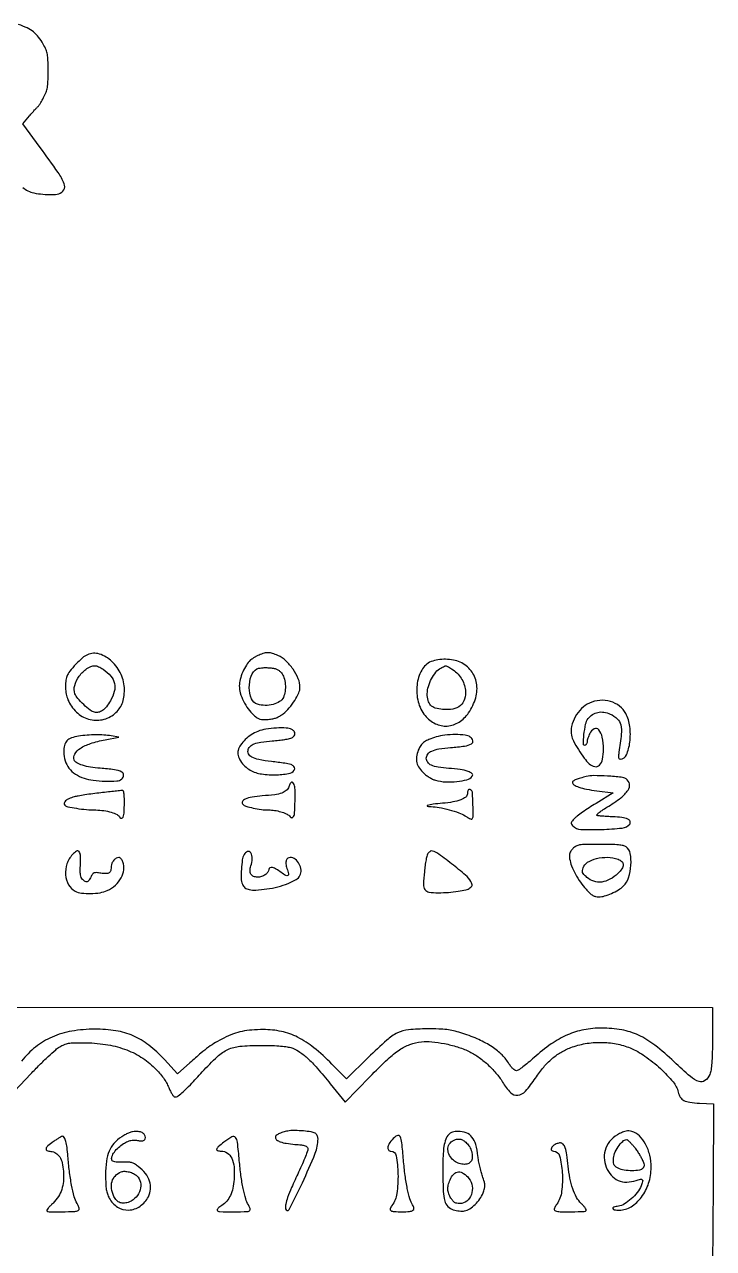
# Model space of a CAD drawing. Extents: x 8694 to 20248, y -4045 to 2404.
# Drawn here: x 10861 to 11281, y 1652 to 2399 of the extents above; entities that cross this region are included whole.
import ezdxf

# ---------------------------------------------------------------- set-up
doc = ezdxf.new("R2010")
doc.units = 0
doc.header["$MEASUREMENT"] = 0

msp = doc.modelspace()

# ---------------------------------------------------------------- linework, layer by layer
for points in [[(10860.14, 2299.21, 0.065664), (10863.22, 2297.07, 0.072792), (10866.81, 2295.83, 0.024189), (10872.33, 2295.06, 0.024535), (10877.96, 2294.83, 0.062061), (10882.02, 2295.37, 0.204619), (10885.08, 2297.74, 0.226274), (10885.31, 2301.46, 0.056926), (10881.62, 2308.28, 0.005529), (10870.66, 2323.58), (10860.1, 2337.99), (10864.15, 2342.83, -0.005029), (10865.77, 2344.72, -0.006655), (10867.29, 2346.41, -0.004907), (10868.58, 2347.79, -0.063539), (10869.13, 2348.24, 0.104002), (10869.63, 2348.71, 0.009043), (10870.59, 2350.16, 0.011581), (10871.68, 2351.97, 0.008741), (10872.79, 2353.99, 0.026909), (10874.31, 2357.3, 0.052653), (10875.09, 2360.09, 0.035254), (10875.44, 2363.63, 0.006566), (10875.52, 2370.17, 0.006318), (10875.44, 2376.89, 0.038635), (10875.08, 2380.34, 0.057395), (10874.25, 2383.08, 0.02419), (10872.55, 2386.54, 0.037724), (10869.71, 2390.85, 0.060653), (10866.63, 2393.98, 0.057286), (10862.76, 2396.4, 0.029866), (10857.48, 2398.53, 0.051865)], [(10284.77, 1799.42), (11280.52, 1799.17), (11280.42, 1780.67, -0.00367), (11280.29, 1771.13, -0.014019), (11280, 1765.19, -0.022124), (11279.52, 1761.17, -0.059319), (11278.71, 1758.41, -0.125809), (11275.81, 1754.61, -0.258025), (11272.24, 1754.02, -0.093465), (11266.93, 1757.12, -0.011703), (11257.03, 1766.12, 0.025006), (11245.3, 1776.23, 0.056387), (11235.3, 1782.35, 0.064879), (11225.1, 1785.57, 0.043908), (11212.95, 1786.66, 0.048158), (11202.01, 1785.62, 0.055053), (11191.98, 1782.5, 0.049938), (11182.12, 1776.97, 0.03039), (11171.64, 1768.65, -0.009789), (11168.11, 1765.59, -0.013716), (11164.82, 1763.01, -0.009986), (11162.01, 1761.02, -0.150684), (11160.88, 1760.67, -0.149939), (11159.91, 1760.97, -0.046721), (11158.72, 1761.95, -0.037753), (11157.4, 1763.47, -0.021551), (11156.05, 1765.48, 0.069164), (11151.61, 1770.86, 0.04495), (11145.2, 1775.76, 0.038668), (11136.96, 1780.11, 0.026121), (11127, 1783.82, 0.019496), (11122.53, 1785.04, 0.028043), (11118.49, 1785.73, 0.021661), (11113.69, 1786.07, 0.006876), (11106.52, 1786.17, 0.023662), (11095.23, 1785.64, 0.08977), (11088.45, 1783.73, 0.070187), (11081.95, 1779.35, 0.010962), (11070.64, 1768.72), (11057.43, 1755.72), (11048.47, 1764.75, 0.027052), (11037.46, 1774.7, 0.053798), (11027.6, 1781.08, 0.06294), (11017.7, 1784.58, 0.05372), (11006.68, 1785.77, 0.019588), (10999.62, 1785.49, 0.033742), (10993.81, 1784.64, 0.035871), (10988.41, 1783.06, 0.02596), (10982.65, 1780.57, 0.016991), (10977.58, 1777.83, 0.024799), (10973.33, 1775.06, 0.019221), (10968.67, 1771.39, 0.006083), (10961.98, 1765.57), (10954.45, 1758.84), (10946.35, 1767.56, 0.039356), (10936.83, 1776.31, 0.063436), (10927.38, 1781.94, 0.063632), (10916.84, 1785.02, 0.039867), (10904.02, 1786.01, 0.042008), (10889.92, 1784.79, 0.060554), (10877.95, 1781.2, 0.06534), (10867.86, 1775.12, 0.060498), (10859.38, 1766.49, -0.017524)], [(10851.68, 1744.77), (10864.93, 1758.72, -0.006717), (10870.32, 1764.25, -0.007933), (10875.58, 1769.33, -0.007052), (10880.13, 1773.48, -0.048664), (10882.58, 1775.26, -0.032285), (10885.4, 1776.67, -0.057565), (10887.89, 1777.41, -0.037635), (10891.13, 1777.72, -0.007149), (10897.05, 1777.75, -0.034304), (10910.53, 1776.72, -0.049228), (10922.15, 1773.83, -0.054225), (10932.1, 1769.02, -0.057118), (10940.59, 1762.25, -0.017704), (10943.41, 1759.22, -0.023482), (10945.74, 1756.25, -0.025665), (10947.6, 1753.33, -0.031487), (10949.02, 1750.42, 0.01947), (10950.04, 1748.2, 0.028557), (10951.11, 1746.35, 0.028254), (10952.12, 1744.99, 0.222337), (10952.81, 1744.67, 0.159643), (10954.75, 1745.31, 0.027149), (10957.79, 1747.81, 0.017703), (10962.22, 1752.16, 0.003931), (10969.47, 1759.94, -0.018039), (10978.72, 1769.31, -0.080873), (10985.09, 1773.62, -0.085928), (10992.3, 1775.55, -0.021848), (11004.45, 1776.12, -0.006851), (11010.86, 1776.06, -0.011878), (11016.18, 1775.8, -0.014016), (11020.42, 1775.38, -0.03865), (11023.36, 1774.76, -0.07457), (11028.2, 1772.54, -0.039831), (11033.41, 1768.5, -0.028129), (11039.56, 1762.21, -0.010514), (11047.5, 1752.75), (11056.48, 1741.57), (11071.59, 1756.97, -0.009542), (11082.58, 1767.75, -0.040676), (11089.76, 1773.5, -0.064297), (11095.99, 1776.63, -0.055767), (11103.12, 1778.27, -0.051906), (11109.31, 1778.33, -0.025916), (11117.05, 1777.2, -0.025556), (11124.97, 1775.2, -0.036381), (11131.72, 1772.57, -0.041494), (11137.54, 1769.18, -0.031476), (11143.31, 1764.58, -0.031423), (11148.47, 1759.27, -0.040807), (11152.45, 1753.79, 0.05348), (11157.39, 1747.33, 0.236651), (11161.75, 1745.76, 0.185145), (11166.4, 1748.2, 0.032547), (11172.52, 1756.17, -0.025771), (11177.53, 1762.88, -0.041134), (11182.53, 1767.98, -0.045398), (11187.91, 1771.84, -0.042216), (11194.02, 1774.77, -0.048481), (11202.92, 1777.2, -0.044029), (11212.41, 1777.97, -0.04456), (11221.77, 1777.07, -0.052905), (11230.27, 1774.53, -0.05393), (11239.24, 1769.58, -0.032873), (11248.67, 1762, -0.031719), (11256.45, 1753.87, -0.121719), (11259.53, 1747.64, 0.088243), (11260.81, 1744.55, 0.131499), (11262.95, 1742.59, 0.085068), (11266.52, 1741.45, 0.021914), (11272.56, 1740.86), (11281.04, 1740.42), (11280.78, 1690.79), (11280.52, 1641.17)]]:
    msp.add_lwpolyline(points, format="xyb")
for points in [[(10899.52, 2014.32, 0.074909), (10896.45, 2012.34, 0.022332), (10892.43, 2008.45, 0.022252), (10888.78, 2004.24, 0.076711), (10886.99, 2001.1, 0.062077), (10886.23, 1997.95, 0.039064), (10886.08, 1994.16, 0.038364), (10886.54, 1990.29, 0.050409), (10887.57, 1986.89, 0.102816), (10892.73, 1979.36, 0.119608), (10900.21, 1975, 0.126169), (10908.54, 1974.69, 0.122252), (10916.11, 1978.4, 0.05769), (10918.78, 1981.23, 0.064277), (10920.61, 1984.49, 0.058607), (10921.67, 1988.36, 0.037485), (10922.02, 1993.02, 0.106932), (10920.02, 2002.28, 0.097017), (10914.33, 2010.25, 0.111799), (10906.8, 2014.72, 0.18619)], [(11004.05, 2014.09, 0.018309), (11002.58, 2013.39, 0.014349), (11001.05, 2012.52, 0.014582), (10999.66, 2011.64, 0.034151), (10998.69, 2010.88, 0.072687), (10996.33, 2008.02, 0.034712), (10994.13, 2003.77, 0.034689), (10992.54, 1999.21, 0.067182), (10992.02, 1995.4, 0.071842), (10992.66, 1990.98, 0.042302), (10994.6, 1986, 0.04154), (10997.43, 1981.27, 0.057116), (11000.75, 1977.6, 0.023902), (11002.97, 1975.83, 0.082826), (11004.62, 1975.02, 0.07618), (11006.51, 1974.75, 0.018253), (11009.69, 1974.89, 0.025674), (11012.46, 1975.27, 0.044161), (11014.69, 1975.89, 0.046421), (11016.7, 1976.88, 0.032055), (11018.78, 1978.33, 0.04598), (11022.52, 1981.94, 0.036329), (11025.87, 1986.45, 0.037212), (11028.28, 1990.96, 0.104708), (11029.02, 1994.45, 0.099241), (11027.98, 1999.66, 0.053112), (11024.8, 2005.45, 0.052353), (11020.38, 2010.56, 0.082005), (11015.56, 2013.79, 0.028781), (11012.24, 2015.07, 0.071511), (11009.68, 2015.51, 0.074905), (11007.18, 2015.2, 0.033991)], [(10909.03, 2005.42, -0.064469), (10913.69, 2001.28, -0.122511), (10915.96, 1996.84, -0.123746), (10915.87, 1991.88, -0.06652), (10913.49, 1986.21, -0.03232), (10911.04, 1982.59, -0.071282), (10908.65, 1980.28, -0.098326), (10906.26, 1979.18, -0.120753), (10903.8, 1979.19, -0.105785), (10901.1, 1980.51, -0.023338), (10897.19, 1983.91, -0.024196), (10893.58, 1987.69, -0.087699), (10891.88, 1990.53, -0.165282), (10891.7, 1995.53, -0.082729), (10894.53, 2001.27, -0.081229), (10899.13, 2005.88, -0.147303), (10904.12, 2007.61, -0.091514), (10904.95, 2007.49, -0.02341), (10906.23, 2006.99, -0.023052), (10907.65, 2006.28, -0.021572)], [(11108.93, 2010.08, 0.171721), (11103.19, 2004.89, 0.097006), (11100.35, 1995.84, 0.088709), (11101.04, 1985.61, 0.111815), (11105.3, 1977.15, 0.10771), (11111.52, 1972.25, 0.130367), (11118.8, 1970.83, 0.127273), (11125.95, 1973.2, 0.100025), (11131.82, 1978.91, 0.080183), (11136.11, 1988.04, 0.111941), (11136.62, 1997.01, 0.126145), (11133.27, 2004.57, 0.119561), (11126.64, 2009.76, 0.060113), (11122.58, 2011.04, 0.042057), (11117.8, 2011.53, 0.042109), (11113.01, 2011.21, 0.060933)], [(11121.42, 2005.73, -0.055148), (11124.65, 2003.21, -0.057041), (11127.2, 2000.07, -0.057952), (11128.95, 1996.47, -0.060473), (11129.8, 1992.63, -0.0944), (11129.3, 1987.19, -0.148211), (11126.76, 1983.29, -0.132082), (11122.23, 1981.16, -0.068118), (11115.93, 1980.91, -0.052426), (11111.47, 1981.81, -0.124799), (11108.62, 1983.57, -0.133141), (11107.06, 1986.4, -0.063562), (11106.59, 1990.55, -0.069073), (11107.27, 1994.98, -0.048866), (11109.18, 1999.65, -0.050146), (11111.85, 2003.67, -0.097171), (11114.81, 2006.12, -0.010646), (11117.07, 2007.28, -0.128795), (11118.02, 2007.47, -0.116438), (11118.98, 2007.19, -0.008055)], [(11017.69, 2003.27, -0.105561), (11019.26, 2000.39, -0.052474), (11020.03, 1996.3, -0.051229), (11019.93, 1991.95, -0.075836), (11018.89, 1988.29, -0.147807), (11016.62, 1985.7, -0.075007), (11012.61, 1983.97, -0.067799), (11007.78, 1983.38, -0.073475), (11003.11, 1984.14, -0.223336), (10999.49, 1987.49, -0.092425), (10998.13, 1994.19, -0.087349), (10999.26, 2001.27, -0.173272), (11002.77, 2005.65, -0.091946), (11003.79, 2006.04, -0.021842), (11005.6, 2006.3, -0.02174), (11007.74, 2006.42, -0.019947), (11009.94, 2006.35, -0.01962), (11012.83, 2006.04, -0.057885), (11014.75, 2005.52, -0.073196), (11016.25, 2004.65, -0.047408)], [(11205.41, 1984.81, 0.087599), (11200.63, 1981.46, 0.068526), (11196.8, 1976.39, 0.070254), (11194.56, 1970.63, 0.104127), (11194.45, 1965.22, 0.074714), (11195.66, 1961.72, 0.018433), (11198.7, 1956.43, 0.019562), (11202.22, 1951.25, 0.048314), (11205.29, 1947.83, 0.133621), (11208.68, 1946.08, 0.257029), (11211.52, 1946.94, 0.148683), (11213.41, 1950.57, 0.048107), (11213.95, 1956.67, 0.043907), (11213.24, 1964.05, 0.132429), (11211.08, 1968.57, 0.348716), (11208.34, 1969.1, 0.163088), (11205.66, 1966.32, 0.015498), (11205.03, 1964.89, 0.015997), (11204.5, 1963.43, 0.015918), (11204.13, 1962.14, 0.063442), (11204.02, 1961.33, -0.064589), (11203.94, 1960.69, -0.051838), (11203.69, 1960.04, -0.053423), (11203.33, 1959.47, -0.084844), (11202.9, 1959.1, -0.590117), (11201.76, 1959.74, -0.024683), (11202.1, 1965.57, -0.024672), (11203.1, 1971.94, -0.108684), (11204.65, 1975.39, -0.090248), (11207.26, 1977.83, -0.092915), (11210.53, 1979.17, -0.087352), (11214.24, 1979.27, -0.069302), (11218.09, 1978.14, -0.082371), (11222.4, 1975.27, -0.149258), (11224.49, 1971.63, -0.082002), (11224.85, 1965.9, -0.013657), (11223.43, 1954.92, 0.013223), (11223.14, 1952.72, 0.07289), (11223.19, 1951.53, 0.176379), (11223.56, 1950.91, 0.172858), (11224.23, 1950.67, 0.302947), (11227.99, 1953.18, 0.068239), (11230.06, 1961, 0.060188), (11230.07, 1970.52, 0.089846), (11227.63, 1978.46, 0.111601), (11223.82, 1982.98, 0.092883), (11218.19, 1985.8, 0.088823), (11211.69, 1986.46, 0.090659)], [(10894.05, 1964.63, 0.04821), (10889.7, 1963.56, 0.120927), (10886.98, 1961.79, 0.129597), (10885.51, 1959.05, 0.059395), (10885.02, 1954.99, 0.076638), (10885.84, 1949.68, 0.088689), (10888.21, 1945.16, 0.084292), (10892.12, 1941.57, 0.061849), (10897.43, 1938.99, 0.05202), (10903.03, 1937.72, 0.024995), (10910.39, 1937.21, 0.020496), (10917.37, 1937.36, 0.158823), (10920.37, 1938.54, 0.207918), (10921.54, 1940.86, 0.300275), (10920.42, 1942.79, 0.082753), (10915.88, 1944.19, 0.016159), (10907.32, 1945.04, -0.021827), (10901.27, 1945.72, -0.039307), (10896.41, 1946.88, -0.049329), (10892.94, 1948.39, -0.175575), (10891.38, 1950.19, -0.23324), (10891.71, 1953.76, -0.111307), (10895.01, 1957.16, -0.066404), (10901.28, 1960.14, -0.028709), (10910.25, 1962.48), (10918.52, 1964.13), (10914.02, 1964.83, 0.023248), (10909.5, 1965.31, 0.017602), (10904.51, 1965.44, 0.0169), (10899.28, 1965.21, 0.016595)], [(11003.33, 1967.57, 0.053232), (10999.32, 1965.51, 0.047785), (10995.67, 1962.59, 0.050445), (10992.86, 1959.25, 0.088356), (10991.38, 1955.96, 0.123553), (10991.38, 1952.89, 0.074959), (10992.79, 1949.51, 0.067269), (10995.34, 1946.35, 0.063485), (10998.69, 1943.91, 0.09002), (11005.56, 1941.6, 0.044296), (11014.8, 1941.08, 0.04228), (11023.11, 1942.06, 0.303867), (11025.81, 1944.79, 0.255381), (11025.35, 1946.24, 0.115405), (11023.58, 1947.27, 0.040108), (11019.78, 1948.12, 0.005389), (11011.65, 1949.18, -0.016657), (11003.92, 1950.35, -0.073974), (10999.59, 1951.85, -0.165456), (10997.66, 1953.88, -0.187677), (10997.48, 1956.55, -0.133738), (10998.81, 1958.61, -0.098334), (11001.15, 1960, -0.051844), (11005.14, 1960.96, -0.011441), (11012.13, 1961.73, 0.008348), (11016.05, 1962.13, 0.010367), (11019.69, 1962.65, 0.008829), (11022.7, 1963.2, 0.073778), (11024.01, 1963.66, 0.092572), (11025.43, 1964.8, 0.175226), (11025.94, 1966.16, 0.179066), (11025.47, 1967.51, 0.09704), (11024.09, 1968.64, 0.11086), (11020.67, 1969.58, 0.025244), (11014.64, 1969.58, 0.027114), (11008.28, 1968.91, 0.051904)], [(11112.02, 1964.14, 0.016938), (11107.62, 1962.6, 0.055427), (11104.89, 1961.18, 0.076626), (11103.04, 1959.47, 0.057818), (11101.57, 1957.12, 0.057182), (11100.17, 1953.02, 0.092108), (11100.05, 1949.34, 0.094792), (11101.26, 1945.94, 0.063724), (11103.79, 1942.66, 0.031745), (11105.54, 1941.13, 0.024206), (11107.63, 1939.67, 0.024729), (11109.74, 1938.48, 0.048027), (11111.54, 1937.79, 0.053963), (11117.75, 1936.76, 0.040406), (11124.69, 1936.94, 0.040533), (11130.8, 1938.1, 0.153604), (11134.04, 1940.19, 0.399546), (11133.93, 1941.76, 0.10543), (11131.54, 1943.17, 0.047264), (11126.71, 1944.29, 0.016855), (11119.66, 1945, -0.020234), (11113.16, 1945.7, -0.069497), (11109.1, 1946.89, -0.125285), (11106.85, 1948.69, -0.163233), (11106.02, 1951.17, -0.168542), (11106.91, 1953.72, -0.123257), (11109.3, 1955.57, -0.065763), (11113.67, 1956.83, -0.017816), (11120.85, 1957.66, 0.015228), (11129.36, 1958.59, 0.08926), (11133.61, 1959.98, 0.35185), (11134.4, 1961.86, 0.172139), (11132.8, 1964.11, 0.127116), (11129.67, 1965.29, 0.026044), (11123.72, 1965.6, 0.028319), (11117.31, 1965.25, 0.047397)], [(11203.52, 1940.04, 0.010483), (11199.92, 1939.06, 0.023825), (11197.26, 1938.13, 0.025065), (11195.42, 1937.28, 0.278749), (11195.02, 1936.62, 0.262027), (11195.91, 1935.04, 0.051768), (11198.95, 1933.6, 0.037942), (11203.6, 1932.35, 0.016964), (11209.88, 1931.38), (11219.96, 1930.17), (11209.45, 1923.67, 0.007), (11205.23, 1920.98, 0.007837), (11201.24, 1918.27, 0.007291), (11197.92, 1915.86, 0.040859), (11196.28, 1914.41, 0.012848), (11194.69, 1912.67, 0.127198), (11194.26, 1911.8, 0.207853), (11194.42, 1911.02, 0.043411), (11195.33, 1909.93, 0.187303), (11200.17, 1907.8, 0.019573), (11212.8, 1907.73, 0.019327), (11225.41, 1908.64, 0.194203), (11229.96, 1911.09, 0.286362), (11230.18, 1912.72, 0.188888), (11228.78, 1914.08, 0.070265), (11225.24, 1915.03, 0.020645), (11219.62, 1915.48, -0.004804), (11216.41, 1915.63, -0.00625), (11213.48, 1915.83, -0.004763), (11211.04, 1916.06, -0.055665), (11210.1, 1916.26, -0.53335), (11209.97, 1916.74, -0.039613), (11211.12, 1917.87, -0.026218), (11213.16, 1919.41, -0.010599), (11216.1, 1921.31, 0.023115), (11224.52, 1927.05, 0.083476), (11228.97, 1931.74, 0.190286), (11229.8, 1935.53, 0.213254), (11227.77, 1938.63, 0.119878), (11224.85, 1939.64, 0.008959), (11216.4, 1940.29, 0.011796), (11208.02, 1940.57, 0.064274)], [(11022.21, 1933.78, -0.131167), (11020.67, 1931.51, -0.095933), (11018.02, 1929.99, -0.052093), (11013.61, 1928.97, -0.012156), (11006.03, 1928.22, 0.021053), (10999.78, 1927.48, 0.062467), (10995.64, 1926.28, 0.163785), (10993.95, 1924.76, 0.336604), (10994.17, 1923.09, 0.124863), (10996.1, 1921.94, 0.018548), (11000.53, 1920.8, 0.021788), (11005.48, 1919.95, 0.031423), (11009.91, 1919.66, -0.037274), (11013.58, 1919.38, -0.033295), (11017.32, 1918.56, -0.034705), (11020.55, 1917.37, -0.090983), (11022.58, 1915.97, 0.023419), (11023.5, 1915.13, 0.153088), (11024.07, 1914.9, 0.22176), (11024.55, 1915.08, 0.054464), (11025.1, 1915.76, 0.130832), (11025.77, 1917.89, 0.006887), (11025.98, 1925.1, 0.008668), (11025.98, 1932.2, 0.087261), (11025.41, 1935.09, 0.080702), (11024.69, 1936.33, 0.32876), (11023.89, 1936.54, 0.180809), (11023.05, 1935.76, 0.032918)], [(10907.57, 1930.12, 0.005427), (10902.68, 1929.53, 0.005657), (10897.87, 1928.85, 0.005457), (10893.73, 1928.16, 0.0246), (10891.34, 1927.62, 0.033929), (10888.22, 1926.51, 0.07946), (10886.14, 1925.19, 0.155095), (10885.34, 1923.84, 0.25931), (10885.69, 1922.6, 0.145949), (10887.51, 1921.62, 0.012298), (10892.82, 1920.65, 0.016972), (10898.82, 1919.91, 0.02009), (10904.52, 1919.63, -0.032551), (10909.45, 1919.27, -0.039619), (10913.97, 1918.27, -0.044023), (10917.53, 1916.83, -0.148013), (10919.32, 1915.11, 0.292902), (10920.37, 1914.55, 0.308108), (10921.27, 1915.27, 0.059647), (10921.84, 1918.47, 0.013967), (10922.01, 1923.92, 0.008417), (10921.95, 1927.59, 0.032223), (10921.73, 1929.87, 0.057506), (10921.36, 1931.19, 0.331493), (10920.77, 1931.55, 0.001876), (10919.88, 1931.45, 0.000063), (10916.38, 1931.07, 0.000119), (10912.24, 1930.63, 0.000083)], [(11131.7, 1932.02, 0.094843), (11131.44, 1931.63, 0.034869), (11131.22, 1931.01, 0.03304), (11131.07, 1930.27, 0.033919), (11131.02, 1929.53, -0.233112), (11130.03, 1927.53, -0.07228), (11127.02, 1925.84, -0.048787), (11122.25, 1924.53, -0.022115), (11115.83, 1923.71, 0.009987), (11110.15, 1923.12, 0.040861), (11106.75, 1922.42, 0.764734), (11106.76, 1921.93, 0.061124), (11108.91, 1921.67, -0.045463), (11113.76, 1921.23, -0.020877), (11119.96, 1919.82, -0.020374), (11125.87, 1917.95, -0.062463), (11129.61, 1916.05, 0.018802), (11131.05, 1915.15, 0.028881), (11132.37, 1914.49, 0.028212), (11133.44, 1914.1, 0.277377), (11133.89, 1914.21, 0.198164), (11134.55, 1915.83, 0.006569), (11134.45, 1922.93, 0.00685), (11134.16, 1930, 0.184663), (11133.41, 1931.69, 0.06528), (11132.97, 1932.02, 0.082725), (11132.49, 1932.2, 0.099025), (11132.04, 1932.2, 0.147323)], [(11195.36, 1896.1, 0.033276), (11194.05, 1894.6, 0.085239), (11193.38, 1893.33, 0.085228), (11193.18, 1891.91, 0.033261), (11193.37, 1889.93, 0.053037), (11194.57, 1885.53, 0.029797), (11196.89, 1880.5, 0.02894), (11199.94, 1875.53, 0.035541), (11203.35, 1871.3, 0.015972), (11205.74, 1868.89, 0.055149), (11207.49, 1867.57, 0.077836), (11209.14, 1866.91, 0.058169), (11211.09, 1866.69, 0.068615), (11214.63, 1867.2, 0.033865), (11218.91, 1868.76, 0.033572), (11223.06, 1870.93, 0.053212), (11226.23, 1873.38, 0.127342), (11229.33, 1878.37, 0.059587), (11230.72, 1885.91, 0.060853), (11230.29, 1893.17, 0.197518), (11227.74, 1897.15, 0.09997), (11226.01, 1897.91, 0.029495), (11223.14, 1898.35, 0.018778), (11218.79, 1898.6, 0.004852), (11211.75, 1898.67, 0.003037), (11202.87, 1898.62, 0.035899), (11199.43, 1898.33, 0.09025), (11197.32, 1897.59, 0.067525)], [(10890.37, 1892.45, 0.103409), (10887.02, 1886.74, 0.099405), (10886.18, 1880.09, 0.108706), (10887.97, 1874.09, 0.147984), (10891.99, 1870.19, 0.089198), (10895.84, 1869, 0.034997), (10901.42, 1868.71, 0.035114), (10907.15, 1869.22, 0.066961), (10911.56, 1870.55, 0.076088), (10916.51, 1873.78, 0.084763), (10920.05, 1878.24, 0.094015), (10921.67, 1883.21, 0.123314), (10921.11, 1887.93, 0.043225), (10920.61, 1888.98, 0.050687), (10919.95, 1889.87, 0.058149), (10919.25, 1890.47, 0.151078), (10918.62, 1890.67, 0.136904), (10917.04, 1890.23, 0.078289), (10915.51, 1888.94, 0.074949), (10914.4, 1887.18, 0.1023), (10914.01, 1885.35, -0.061275), (10913.68, 1882.82, -0.183634), (10912.69, 1881.41, -0.149554), (10910.85, 1880.86, -0.036909), (10907.69, 1881.09, 0.01492), (10904.86, 1881.43, 0.114937), (10903.55, 1881.25, 0.150836), (10902.62, 1880.52, 0.031549), (10901.55, 1878.72, -0.030488), (10900.28, 1876.59, -0.176883), (10899.23, 1875.84, -0.219136), (10898.09, 1876.03, -0.048498), (10896.51, 1877.32, -0.099058), (10895.71, 1878.53, -0.062108), (10895.26, 1880.17, -0.036989), (10895.09, 1882.6, -0.009527), (10895.19, 1886.54, 0.019736), (10895.21, 1891.99, 0.163769), (10894.36, 1894.27, 0.380191), (10892.81, 1894.52, 0.067102)], [(10994.94, 1892.52, 0.087749), (10993.87, 1889.26, 0.02083), (10993.3, 1883.56, 0.020887), (10993.21, 1877.83, 0.086626), (10993.89, 1874.45, 0.133307), (10995.5, 1872.27, 0.118818), (10998.07, 1871.08, 0.06591), (11002.15, 1870.81, 0.016551), (11008.8, 1871.48, 0.028731), (11015.6, 1872.79, 0.034229), (11021.8, 1874.82, 0.036819), (11026.68, 1877.23, 0.137718), (11029.02, 1879.67, 0.150569), (11029.66, 1882.95, 0.096629), (11028.51, 1886.69, 0.099677), (11026.08, 1889.62, 0.172092), (11023.13, 1890.67, 0.158131), (11021.58, 1890.17, 0.16251), (11020.64, 1888.85, 0.107056), (11020.45, 1886.74, 0.047845), (11021.07, 1884.01, -0.022758), (11021.99, 1880.74, -0.310585), (11021.56, 1879.65, -0.297133), (11020.36, 1879.63, -0.021588), (11017.51, 1881.6, 0.030404), (11014.57, 1883.55, 0.07501), (11012.18, 1884.5, 0.166221), (11010.67, 1884.34, 0.292573), (11010.02, 1883.33, -0.163075), (11009.47, 1881.68, -0.081041), (11007.86, 1880.15, -0.072168), (11005.63, 1879.05, -0.078298), (11003.23, 1878.67, -0.093361), (11000.7, 1879.15, -0.165531), (10999.1, 1880.5, -0.149061), (10998.56, 1882.66, -0.071573), (10999.11, 1885.5, 0.078462), (10999.92, 1889.95, 0.140568), (10998.98, 1893.52, 0.350005), (10997.02, 1894.26, 0.194159)], [(11107.01, 1893.16, 0.113518), (11106.47, 1892.08, 0.01134), (11105.84, 1889.26, 0.013797), (11105.26, 1885.82, 0.010544), (11104.81, 1882.02, 0.016294), (11104.3, 1874.25, 0.155694), (11105.19, 1871.09, 0.215701), (11107.61, 1869.57, 0.034787), (11113.31, 1869.19, 0.016816), (11119.53, 1869.42, 0.020102), (11125.35, 1870.07, 0.019792), (11130.17, 1870.99, 0.100679), (11132.63, 1872.13, 0.042741), (11133.59, 1872.96, 0.161052), (11133.93, 1873.67, 0.131305), (11133.81, 1874.52, 0.024756), (11133.13, 1875.96, 0.093945), (11129.94, 1879.92, 0.011927), (11121.4, 1886.84, 0.009426), (11112.43, 1893.49, 0.151166), (11108.89, 1894.66, 0.14535), (11108.57, 1894.57, 0.028752), (11108.08, 1894.22, 0.028256), (11107.54, 1893.73, 0.022989)], [(11222.87, 1889.57, -0.106787), (11225.16, 1888.17, -0.20831), (11225.98, 1886.24, -0.1488), (11225.21, 1883.8, -0.05027), (11222.77, 1880.93, -0.066143), (11217.93, 1877.36, -0.095143), (11212.88, 1875.72, -0.107638), (11208.04, 1876.16, -0.106413), (11203.81, 1878.57, -0.018653), (11202, 1880.31, -0.098625), (11201.26, 1881.46, -0.132795), (11201.13, 1882.64, -0.044944), (11201.55, 1884.32, -0.172894), (11204.34, 1887.78, -0.077754), (11209.79, 1890.07, -0.068956), (11216.47, 1890.77, -0.075555)], [(11022.52, 1724.02, 0.029841), (11019.28, 1723.36, 0.042928), (11016.53, 1722.36, 0.050597), (11014.59, 1721.21, 0.238067), (11014.02, 1720.08, 0.232386), (11014.77, 1718.57, 0.07803), (11016.99, 1717.34, 0.048177), (11020.66, 1716.41, 0.018035), (11025.95, 1715.79, -0.008459), (11029.95, 1715.39, -0.045107), (11032.1, 1714.94, -0.097279), (11033.29, 1714.31, -0.176442), (11033.84, 1713.38, -0.134158), (11033.75, 1712.19, -0.006411), (11032.33, 1708.39, -0.010116), (11030.48, 1703.88, -0.007078), (11028.21, 1698.88, 0.004811), (11023.87, 1689.4, 0.019201), (11021.5, 1683.47, 0.031077), (11020.31, 1679.37, 0.090159), (11020.2, 1676.44, 0.727704), (11022.41, 1676.05, 0.012422), (11030.45, 1692.31, 0.011973), (11038.3, 1710.33, 0.096979), (11040.02, 1719.14, 0.064106), (11039.89, 1720.15, 0.055027), (11039.51, 1721.15, 0.057605), (11038.94, 1722, 0.093877), (11038.27, 1722.53, 0.084523), (11035.86, 1723.34, 0.014713), (11031.09, 1723.93, 0.016822), (11026.13, 1724.23, 0.042431)], [(11223.82, 1722.34, 0.083674), (11218.72, 1718.58, 0.097816), (11215.46, 1713.53, 0.10044), (11214.42, 1707.74, 0.093057), (11215.66, 1701.82, 0.082894), (11218.72, 1696.92, 0.108565), (11222.97, 1693.82, 0.107656), (11228.16, 1692.77, 0.080416), (11233.92, 1693.79, -0.029357), (11236.52, 1694.52, -0.269952), (11237.59, 1694.18, -0.259672), (11237.85, 1693.06, -0.027633), (11236.93, 1690.45, -0.068042), (11234.59, 1686.44, -0.044181), (11230.91, 1682.51, -0.044944), (11226.77, 1679.43, -0.098222), (11223.08, 1678.06, 0.029494), (11220.2, 1677.43, 0.398878), (11219.7, 1676.58, 0.320607), (11220.54, 1675.83, 0.026486), (11223.63, 1675.67, 0.140611), (11230.8, 1677.73, 0.093066), (11237.13, 1683.56, 0.08253), (11241.51, 1692.05, 0.078019), (11243.02, 1701.67, 0.056945), (11242.17, 1709.16, 0.065755), (11239.64, 1715.89, 0.075157), (11235.86, 1720.96, 0.127495), (11231.32, 1723.61, 0.044794), (11229.51, 1723.94, 0.0656), (11227.89, 1723.88, 0.054125), (11226.13, 1723.39, 0.021031)], [(10878.74, 1717.42, 0.020172), (10875.32, 1714.84, 0.157996), (10874.26, 1713.19, 0.375771), (10874.81, 1712.08, 0.073179), (10877.17, 1711.48, -0.115178), (10880.24, 1710.44, -0.112625), (10882.56, 1708.13, -0.084968), (10884.09, 1704.47, -0.040455), (10884.83, 1699.39, -0.034012), (10884.8, 1693.17, -0.060841), (10883.81, 1688.16, -0.067881), (10881.76, 1683.91, -0.054644), (10878.5, 1680.01, 0.013061), (10876.88, 1678.37, 0.021575), (10875.62, 1676.9, 0.017204), (10874.73, 1675.68, 0.360221), (10874.76, 1675.26, 0.198195), (10876.21, 1674.66, 0.004229), (10884.08, 1674.7, 0.005521), (10891.79, 1674.9, 0.133015), (10893.83, 1675.53, 0.138423), (10894.36, 1676.12, 0.155118), (10894.47, 1676.88, 0.07662), (10894.12, 1677.98, 0.015814), (10893.15, 1679.77, -0.068415), (10891.47, 1683.8, -0.016137), (10889.85, 1690.93, -0.016003), (10888.48, 1699.48, -0.013685), (10887.56, 1708.55, 0.013565), (10887.03, 1713.87, 0.036017), (10886.28, 1717.61, 0.052799), (10885.34, 1719.98, 0.279117), (10884.2, 1720.67, 0.128667), (10883.71, 1720.54, 0.006366), (10882.28, 1719.72, 0.009935), (10880.6, 1718.67, 0.006987)], [(10920.38, 1720.42, 0.060569), (10915.64, 1716.34, 0.085096), (10912.64, 1711.66, 0.070828), (10911.03, 1705.59, 0.030077), (10910.55, 1697.17, 0.008162), (10910.66, 1691.68, 0.030471), (10910.99, 1688.24, 0.044518), (10911.66, 1685.59, 0.03745), (10912.81, 1682.94, 0.132449), (10917.84, 1677.53, 0.150604), (10924.66, 1675.71, 0.144751), (10931.52, 1678.04, 0.119817), (10936.62, 1683.87, 0.100973), (10937.95, 1688.54, 0.100593), (10937.35, 1693.37, 0.088675), (10934.79, 1698.06, 0.060624), (10930.43, 1702.3, 0.028015), (10928.16, 1703.84, 0.06792), (10926.3, 1704.63, 0.059223), (10924.15, 1704.96, 0.017376), (10920.8, 1704.95, -0.012934), (10918.01, 1704.91, -0.04153), (10916.16, 1705.09, -0.068678), (10914.99, 1705.47, -0.189917), (10914.41, 1706.1, -0.18343), (10914.4, 1708.27, -0.063422), (10915.89, 1711.09, -0.055358), (10918.39, 1713.93, -0.051772), (10921.52, 1716.22, -0.0206), (10924.02, 1717.55, -0.055517), (10925.91, 1718.21, -0.063763), (10927.75, 1718.39, -0.034645), (10930.01, 1718.17, 0.017369), (10932.08, 1717.9, 0.073905), (10933.33, 1717.96, 0.132966), (10934.11, 1718.35, 0.120184), (10934.63, 1719.1, 0.162263), (10934.71, 1720.85, 0.153809), (10933.73, 1722.34, 0.11021), (10931.73, 1723.34, 0.061136), (10929.01, 1723.67, 0.049967), (10927.04, 1723.47, 0.040161), (10924.98, 1722.88, 0.034926), (10922.79, 1721.87, 0.022312)], [(10982.67, 1717.12, 0.01388), (10979.25, 1714.36, 0.141917), (10978.26, 1712.85, 0.425422), (10978.75, 1711.96, 0.065379), (10980.98, 1711.67, -0.151406), (10984.78, 1710.49, -0.136637), (10987.44, 1707.33, -0.088335), (10988.81, 1701.98, -0.035398), (10988.83, 1694.4, -0.036506), (10988.07, 1689.03, -0.056521), (10986.58, 1684.61, -0.065688), (10984.35, 1681.13, -0.079074), (10981.41, 1678.6, 0.025421), (10980.15, 1677.73, 0.040305), (10979.17, 1676.85, 0.048401), (10978.58, 1676.07, 0.28608), (10978.57, 1675.58, 0.254927), (10980.02, 1674.76, 0.005412), (10988.54, 1674.69, 0.005429), (10997.05, 1674.81, 0.253382), (10998.5, 1675.64, 0.159203), (10998.63, 1676.17, 0.047865), (10998.49, 1677, 0.04261), (10998.13, 1677.96, 0.035126), (10997.6, 1678.9, -0.075614), (10995.96, 1682.5, -0.018773), (10994.41, 1688.81, -0.017336), (10993.06, 1696.74, -0.011575), (10992.05, 1705.9, 0.006223), (10990.92, 1717.12, 0.146974), (10989.68, 1720.02, 0.364838), (10987.56, 1720.39, 0.031896)], [(11086.52, 1720.03, 0.038857), (11083.86, 1716.91, 0.096165), (11082.58, 1714.2, 0.218852), (11082.91, 1712.45, 0.243536), (11084.42, 1711.67, -0.366695), (11087.71, 1708.88, -0.036468), (11088.74, 1697.77, -0.039088), (11088.03, 1685.84, -0.124948), (11085.05, 1678.51, 0.075189), (11084, 1676.51, 0.353474), (11084.41, 1675.37, 0.126325), (11086.33, 1674.79, 0.01156), (11091.35, 1674.69, 0.01882), (11095.8, 1674.87, 0.125658), (11097.88, 1675.57, 0.298194), (11098.43, 1676.85, 0.103718), (11097.67, 1678.81, -0.075097), (11095.98, 1682.48, -0.019955), (11094.44, 1688.77, -0.017789), (11093.11, 1696.79, -0.010928), (11092.08, 1706.32, 0.005146), (11091.07, 1716.77, 0.06981), (11090.14, 1720.48, 0.369915), (11088.69, 1721.24, 0.139407)], [(11119.65, 1721.81, 0.094994), (11117.85, 1718.85, 0.050962), (11116.76, 1714.69, 0.030996), (11116.2, 1708.54, 0.008251), (11116.08, 1698.68, 0.009133), (11116.34, 1687.05, 0.05826), (11117.25, 1681.24, 0.126288), (11119.17, 1677.94, 0.120244), (11122.46, 1675.89, 0.030912), (11124.18, 1675.44, 0.024183), (11126.09, 1675.16, 0.024751), (11127.9, 1675.08, 0.053382), (11129.29, 1675.23, 0.087977), (11132.5, 1676.55, 0.050471), (11135.79, 1679.15, 0.048679), (11138.65, 1682.52, 0.060701), (11140.56, 1686.14, 0.021417), (11141.48, 1688.9, 0.078779), (11141.71, 1690.72, 0.063683), (11141.38, 1692.72, 0.010867), (11140.2, 1696.38, -0.018221), (11139.37, 1699.1, -0.010426), (11138.56, 1702.43, -0.010404), (11137.88, 1705.81, -0.016995), (11137.46, 1708.71, 0.039406), (11136.13, 1715.7, 0.10283), (11133.82, 1720.24, 0.133862), (11130.32, 1722.78, 0.090771), (11125.45, 1723.67, 0.030038), (11123.54, 1723.56, 0.047577), (11121.94, 1723.21, 0.056103), (11120.64, 1722.62, 0.075335)], [(11131.53, 1715.47, -0.076481), (11133.14, 1712.84, -0.068428), (11133.95, 1709.74, -0.075514), (11133.87, 1706.86, -0.152364), (11132.82, 1704.87, -0.15159), (11130.67, 1703.74, -0.085389), (11127.7, 1703.7, -0.076487), (11124.57, 1704.71, -0.08091), (11121.94, 1706.59, -0.097069), (11119.72, 1709.91, -0.12843), (11119.2, 1713.49, -0.143765), (11120.5, 1716.58, -0.13398), (11123.3, 1718.58, -0.075969), (11125.51, 1719.03, -0.103237), (11127.51, 1718.72, -0.087063), (11129.46, 1717.56, -0.040884)], [(11183.77, 1715.28, 0.064782), (11182.54, 1714.07, 0.147861), (11182.08, 1712.87, 0.253908), (11182.46, 1712.02, 0.164387), (11183.5, 1711.67, -0.341426), (11187.22, 1708.79, -0.048009), (11188.87, 1698.54, -0.047713), (11188.49, 1687.1, -0.11763), (11185.54, 1679.29, 0.012028), (11184.31, 1677.38, 0.085325), (11183.9, 1676.36, 0.220123), (11184.05, 1675.72, 0.137193), (11184.68, 1675.25, 0.087522), (11187.5, 1674.7, 0.007849), (11194.71, 1674.69, 0.004092), (11202.29, 1674.86, 0.251795), (11203.42, 1675.51, 0.270452), (11203.44, 1676.02, 0.027466), (11202.77, 1677.1, 0.028413), (11201.75, 1678.38, 0.018653), (11200.45, 1679.74, -0.075201), (11197.63, 1683.44, -0.040487), (11195.28, 1688.7, -0.035415), (11193.51, 1695.14, -0.026222), (11192.45, 1702.44, 0.010876), (11191.64, 1709.49, 0.046227), (11190.68, 1713.61, 0.094347), (11189.43, 1715.86, 0.225764), (11187.73, 1716.64, 0.048394), (11186.76, 1716.53, 0.030747), (11185.66, 1716.23, 0.030767), (11184.6, 1715.79, 0.048919)], [(11231.98, 1715.06, -0.021067), (11233.35, 1713.36, -0.012504), (11234.84, 1711.24, -0.012503), (11236.22, 1709.04, -0.021003), (11237.26, 1707.12, -0.013925), (11238.33, 1704.75, -0.065033), (11238.72, 1703.31, -0.11372), (11238.63, 1702.24, -0.094424), (11238.07, 1701.23, -0.184896), (11235.9, 1700.01, -0.036161), (11231.36, 1699.67, -0.03865), (11226.54, 1700.04, -0.081403), (11222.97, 1701.2, -0.040369), (11221.42, 1702.16, -0.106568), (11220.57, 1703.14, -0.097129), (11220.15, 1704.44, -0.030056), (11220.02, 1706.5, -0.096778), (11220.74, 1710.17, -0.051197), (11222.92, 1714.28, -0.051493), (11225.69, 1717.61, -0.189937), (11228.17, 1718.66, -0.187541), (11228.55, 1718.52, -0.009425), (11229.56, 1717.61, -0.014058), (11230.72, 1716.44, -0.009618)], [(10929.72, 1696.48, -0.157479), (10931.79, 1692.73, -0.120218), (10931.57, 1688.01, -0.109575), (10929.12, 1683.59, -0.11419), (10925.07, 1680.69, -0.069664), (10922.05, 1679.91, -0.115), (10919.45, 1680.21, -0.118931), (10917.31, 1681.61, -0.077841), (10915.64, 1684.06, -0.073578), (10914.18, 1688.84, -0.109057), (10914.48, 1693.18, -0.12184), (10916.51, 1696.67, -0.107534), (10920.02, 1699, -0.103163), (10922.19, 1699.37, -0.053826), (10924.91, 1698.96, -0.052268), (10927.61, 1697.95, -0.072909)], [(11131.94, 1695.04, -0.130186), (11133.98, 1690.33, -0.123842), (11133.47, 1685.14, -0.136867), (11130.65, 1681.17, -0.172309), (11126.43, 1679.67, -0.040772), (11124.58, 1679.82, -0.094492), (11123.28, 1680.3, -0.088451), (11122.19, 1681.25, -0.032645), (11121.01, 1682.92, -0.047039), (11119.65, 1685.71, -0.078241), (11119.12, 1688.26, -0.073635), (11119.39, 1690.97, -0.037256), (11120.48, 1694.22, -0.091975), (11122.69, 1697.6, -0.186222), (11125.53, 1698.94, -0.170304), (11128.72, 1698.07, -0.075451)]]:
    msp.add_lwpolyline(points, format="xyb", close=True)

doc.saveas('drawing.dxf')
